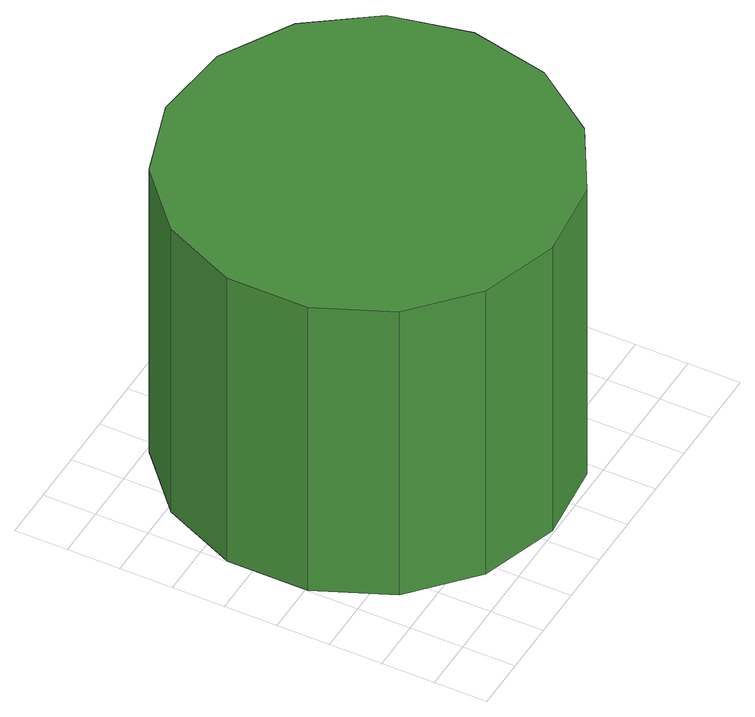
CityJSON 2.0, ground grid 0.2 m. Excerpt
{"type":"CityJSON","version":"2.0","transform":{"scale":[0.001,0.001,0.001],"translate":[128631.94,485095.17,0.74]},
"CityObjects":{
"tree1":{"type":"SolitaryVegetationObject","attributes":{"function":"something"},"geometry":[{"type":"MultiSurface","lod":"1","boundaries":[[[0,1,2,3,4,5,6,7,8,9,10,11,12,13,14]],[[15,16,17,18,19,20,21,22,23,24,25,26,27,28,29]],[[0,29,28,1]],[[1,28,27,2]],[[2,27,26,3]],[[3,26,25,4]],[[4,25,24,5]],[[5,24,23,6]],[[6,23,22,7]],[[7,22,21,8]],[[8,21,20,9]],[[9,20,19,10]],[[10,19,18,11]],[[11,18,17,12]],[[12,17,16,13]],[[13,16,15,14]],[[14,15,29,0]]]}]}
},
"vertices":[
[1471,746,1291],[1407,1048,1291],[1226,1297,1291],[959,1451,1291],[652,1484,1291],[359,1388,1291],[130,1182,1291],[5,901,1291],[5,592,1291],[130,311,1291],[359,104,1291],[652,9,1291],[959,41,1291],[1226,195,1291],[1407,445,1291],[1407,445,1],[1226,195,1],[959,41,1],[652,9,1],[359,104,1],[130,311,1],[5,592,1],[5,901,1],[130,1182,1],[359,1388,1],[652,1484,1],[959,1451,1],[1226,1297,1],[1407,1048,1],[1471,746,1]
]}
